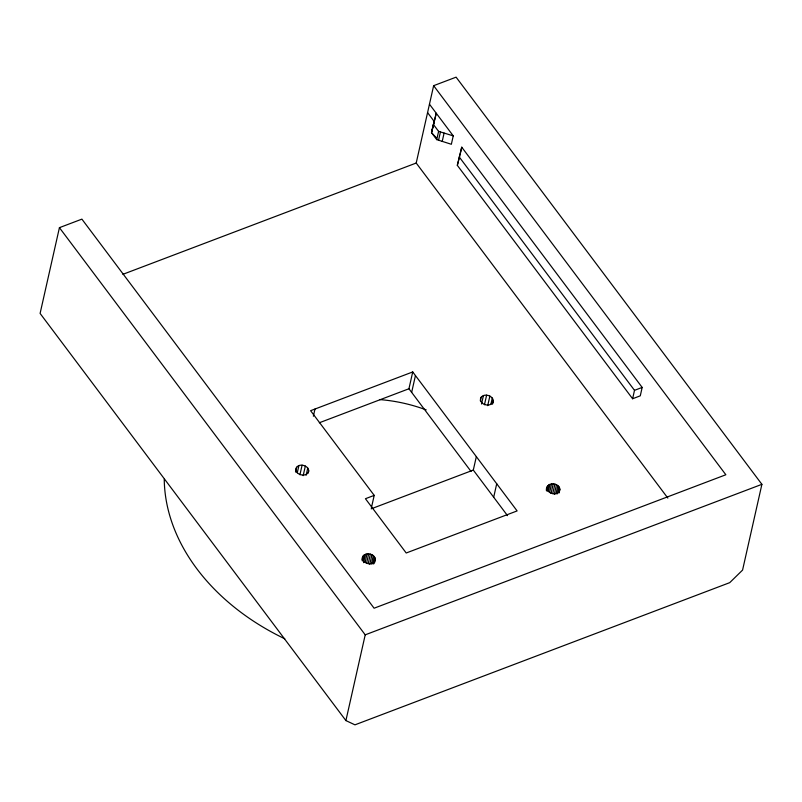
<?xml version="1.0" encoding="UTF-8"?>
<svg xmlns="http://www.w3.org/2000/svg" width="802" height="802" viewBox="0 0 802 802"><rect width="100%" height="100%" fill="white"/><g stroke="black" fill="none" stroke-linecap="round" stroke-linejoin="round"><path stroke-width="1.2" d="M308.74 470.584C308.058 477.992 294.555 475.466 296.018 468.388C298.675 461.922 311.276 466.002 308.199 472.979M362.614 557.059C361.151 564.147 374.654 566.663 375.336 559.255C374.554 552.377 361.963 551.736 362.073 559.465M493.27 400.569C492.588 407.977 479.095 405.461 480.548 398.373C483.626 391.396 496.909 396.769 492.458 404.168M547.144 487.045C545.691 494.132 559.184 496.659 559.866 489.24C558.854 481.691 545.159 482.112 546.433 490.714M429.461 104.2L453.25 135.869L451.356 144.28L436.749 139.628L431.506 132.651L433.732 122.997M433.641 85.684L725.85 474.754L374.093 608.217L81.894 219.136L59.428 227.658L40.1 313.422L345.903 720.587L354.965 724.838L729.72 582.653L742.572 570.092L761.9 484.328L456.097 77.162L433.641 85.684L416.208 163.037L667.845 498.102M295.527 472.047L296.61 467.235M297.271 472.799L298.895 465.591M299.918 474.764L302.093 465.16M313.361 416.238L314.985 409.03M303.176 475.666L305.341 466.052M306.143 475.245L307.767 468.037M431.847 131.418L436.258 113.252L431.506 132.651L436.218 137.683M436.749 139.628L438.604 131.378L433.371 124.39M438.574 140.19L440.438 131.939L438.604 131.378M442.203 141.473L444.097 133.062M371.426 507.716L374.213 495.385L310.605 410.694L412.729 371.948L517.11 510.924L406.213 552.999L365.441 498.714L374.213 495.385M362.123 560.718L363.206 555.906M362.835 560.959L364.188 554.954M363.597 562.673L365.491 554.262M365.131 562.292L367.025 553.881M366.524 563.445L368.689 553.831M457.32 165.342L461.741 147.187L642.171 387.426L640.277 395.827L632.608 398.744L457.32 165.342L459.847 155.588M460.117 154.395L461.741 147.187M368.198 563.726L370.364 554.122M471.045 471.446L408.94 388.759L412.729 371.948M369.772 564.337L371.938 554.723M371.406 564.017L373.301 555.616M372.74 563.916L374.364 556.708M411.657 392.378L415.446 375.567M373.702 563.956L375.055 557.951M374.524 562.854L375.336 559.255M345.903 720.587L365.221 634.833L59.428 227.658M480.328 400.83L481.14 397.231M481.531 403.987L483.426 395.576M484.458 404.759L486.624 395.145M487.706 405.652L489.872 396.038M507.526 515.656L473.3 470.082L476.338 456.639M490.944 404.028L492.298 398.023M493.691 497.23L496.719 483.776M546.653 490.704L547.736 485.902M547.365 490.954L548.718 484.949M548.398 491.456L550.022 484.258M549.661 492.278L551.555 483.867M551.054 493.43L553.22 483.817M552.728 493.721L554.894 484.107M554.302 494.323L556.468 484.719M555.936 494.002L557.831 485.601M557.27 493.902L558.894 486.694M558.503 492.749L559.585 487.937M559.154 492.909L559.866 489.24M632.608 398.744L634.502 390.333L459.215 156.941M122.886 274.324L416.208 163.037M319.346 422.754L408.94 388.759M634.502 390.333L642.171 387.426M371.176 508.839L473.3 470.082M365.221 634.833L761.9 484.328M440.438 131.939L453.25 135.869M427.566 112.611L434.363 121.663M284.79 638.783A220.51 165.402 12.7 0 1 164.24 479.265M379.536 399.566A130.325 97.754 12.7 0 1 426.193 409.882"/></g></svg>
